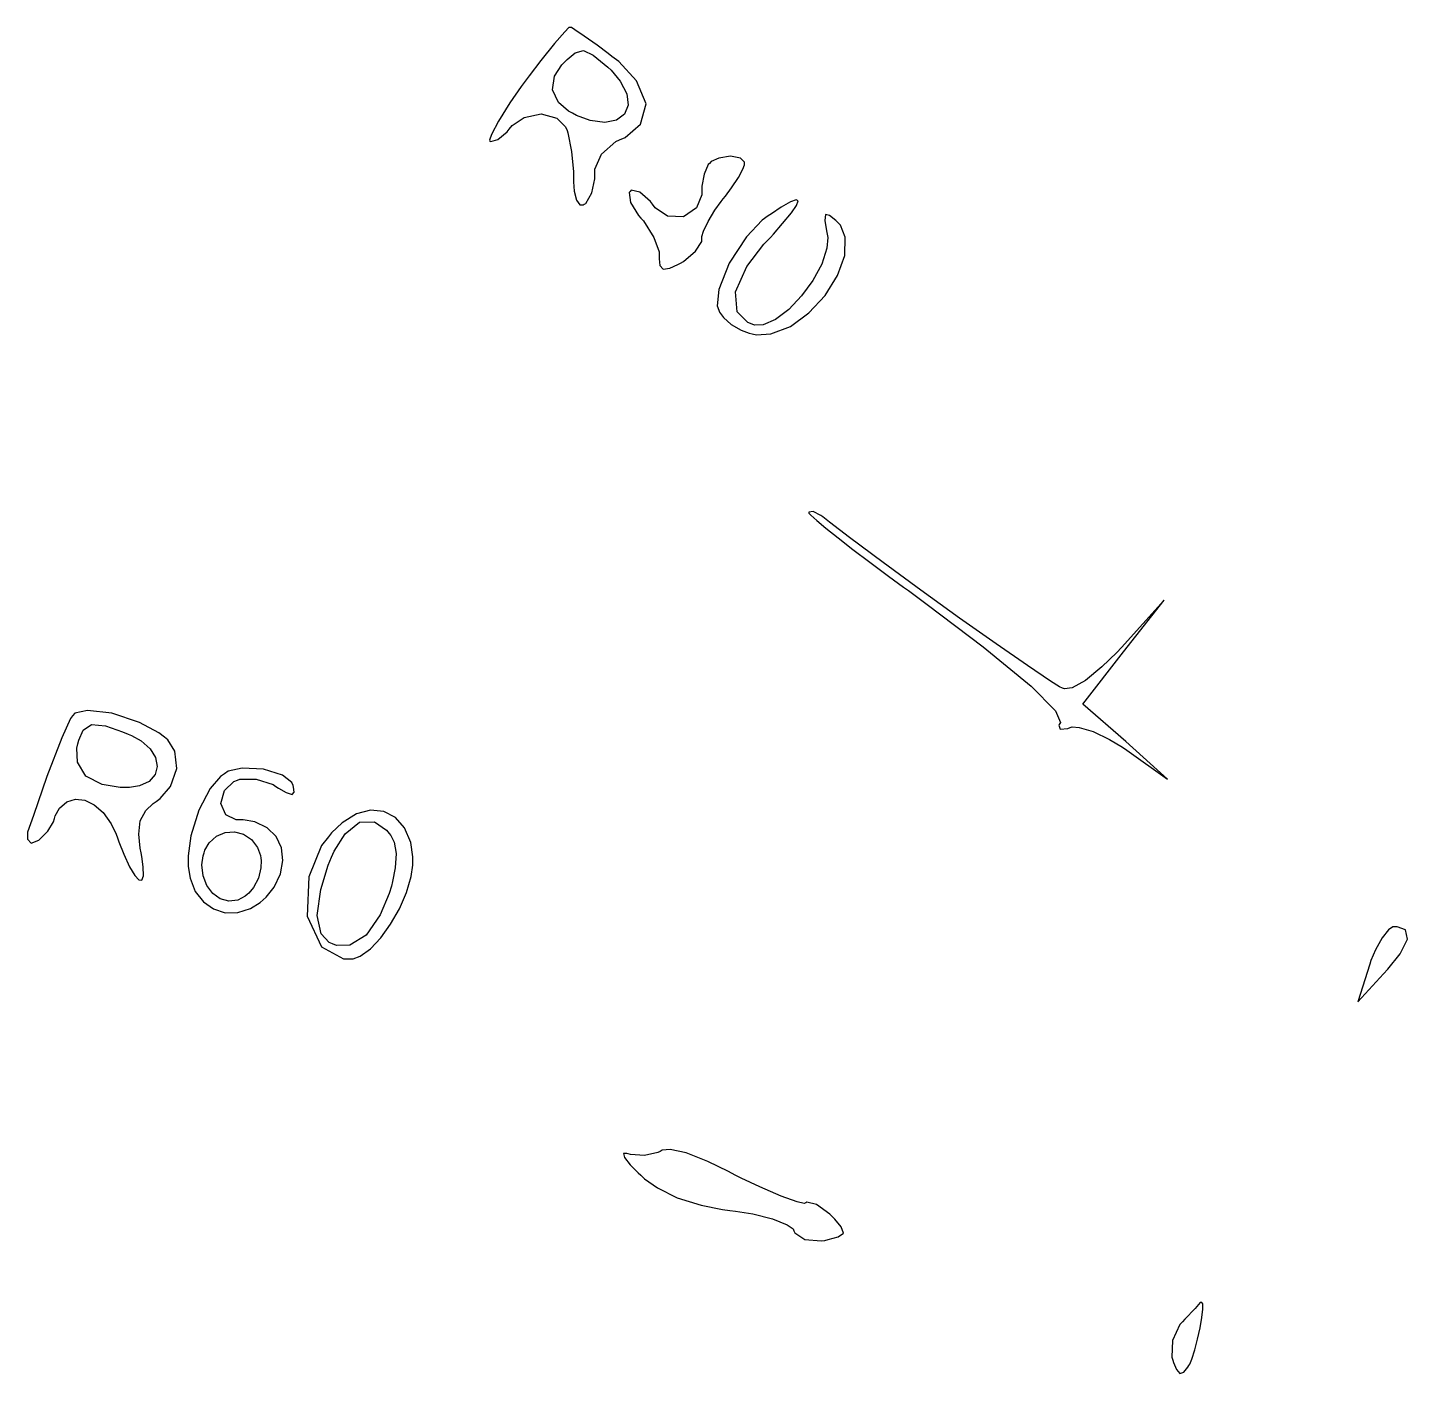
# Model space of a CAD drawing. Extents: x 0 to 8.8, y 0 to 10.9.
# Drawn here: x 0 to 2.865, y 5.892 to 8.685 of the extents above; entities that cross this region are included whole.
import ezdxf

# ---------------------------------------------------------------- set-up
doc = ezdxf.new("R2010")
doc.units = 0
doc.layers.get('0').update_dxf_attribs({"linetype": 'CONTINUOUS'})

msp = doc.modelspace()

# ---------------------------------------------------------------- linework, layer by layer
at = {"color": 0}
for p, q in [((1.12386, 8.68544), (1.11551, 8.67654)), ((1.12668, 8.68544), (1.12386, 8.68544)), ((1.12902, 8.68544), (1.12668, 8.68544)), ((1.13612, 8.68078), (1.12902, 8.68544)), ((1.09413, 8.6524), (1.0657, 8.61703)), ((1.11551, 8.67654), (1.09413, 8.6524)), ((1.15582, 8.66797), (1.13612, 8.68078)), ((1.18256, 8.64887), (1.15582, 8.66797)), ((1.1205, 8.61931), (1.13661, 8.63292)), ((1.13661, 8.63292), (1.15413, 8.63797)), ((1.15413, 8.63797), (1.17459, 8.62842)), ((1.17459, 8.62842), (1.19721, 8.60975)), ((1.20573, 8.63146), (1.18256, 8.64887)), ((1.21332, 8.62543), (1.20573, 8.63146)), ((1.22748, 8.61481), (1.21332, 8.62543)), ((1.0657, 8.61703), (1.04129, 8.58513)), ((1.09424, 8.58458), (1.10916, 8.60796)), ((1.10916, 8.60796), (1.11556, 8.61431)), ((1.11556, 8.61431), (1.1205, 8.61931)), ((1.19721, 8.60975), (1.20443, 8.60319)), ((1.20443, 8.60319), (1.21159, 8.59679)), ((1.21159, 8.59679), (1.23041, 8.57449)), ((1.26449, 8.57525), (1.22748, 8.61481)), ((1.03331, 8.57433), (1.02507, 8.56337)), ((1.04129, 8.58513), (1.03331, 8.57433)), ((1.09001, 8.55604), (1.09424, 8.58458)), ((1.23041, 8.57449), (1.24419, 8.54769)), ((1.2844, 8.52713), (1.26449, 8.57525)), ((1.02507, 8.56337), (1.00152, 8.52957)), ((1.10243, 8.53), (1.09001, 8.55604)), ((1.24419, 8.54769), (1.24685, 8.52419)), ((1.00152, 8.52957), (0.977485, 8.49126)), ((1.12326, 8.51199), (1.10243, 8.53)), ((1.13113, 8.50765), (1.12326, 8.51199)), ((1.24685, 8.52419), (1.23942, 8.50549)), ((1.27268, 8.48486), (1.2844, 8.52713)), ((0.977485, 8.49126), (0.962999, 8.46343)), ((1, 8.47433), (1.00602, 8.48193)), ((1.00602, 8.48193), (1.0312, 8.49903)), ((1.0312, 8.49903), (1.06662, 8.50657)), ((1.06662, 8.50657), (1.09874, 8.4975)), ((1.09874, 8.4975), (1.11708, 8.47944)), ((1.13981, 8.50304), (1.13113, 8.50765)), ((1.16781, 8.49262), (1.13981, 8.50304)), ((1.19878, 8.48822), (1.16781, 8.49262)), ((1.22304, 8.493), (1.19878, 8.48822)), ((1.23942, 8.50549), (1.22304, 8.493)), ((1.24105, 8.45751), (1.27268, 8.48486)), ((0.962999, 8.46343), (0.958876, 8.45156)), ((0.961643, 8.44879), (0.976671, 8.45296)), ((0.976671, 8.45296), (0.996094, 8.46935)), ((0.996094, 8.46935), (1, 8.47433)), ((1.11708, 8.47944), (1.12001, 8.47211)), ((1.12001, 8.47211), (1.12164, 8.46713)), ((1.12164, 8.46713), (1.12918, 8.42796)), ((1.22108, 8.44879), (1.2289, 8.4521)), ((1.2289, 8.4521), (1.24105, 8.45751)), ((0.958876, 8.45156), (0.960015, 8.44987)), ((0.960015, 8.44987), (0.961643, 8.44879)), ((1.12918, 8.42796), (1.13336, 8.38613)), ((1.19162, 8.42242), (1.22108, 8.44879)), ((1.17779, 8.39133), (1.19162, 8.42242)), ((1.41336, 8.40158), (1.40446, 8.38129)), ((1.41558, 8.40321), (1.41336, 8.40158)), ((1.41943, 8.40712), (1.41558, 8.40321)), ((1.43544, 8.4145), (1.41943, 8.40712)), ((1.45969, 8.41824), (1.43544, 8.4145)), ((1.48019, 8.4145), (1.45969, 8.41824)), ((1.48887, 8.40603), (1.48019, 8.4145)), ((1.48535, 8.39144), (1.48887, 8.40028)), ((1.48887, 8.40321), (1.48887, 8.40603)), ((1.48887, 8.40028), (1.48887, 8.40321)), ((1.13336, 8.38613), (1.13336, 8.37213)), ((1.13336, 8.37213), (1.13336, 8.3655)), ((1.17166, 8.34239), (1.17779, 8.37136)), ((1.17779, 8.38097), (1.17779, 8.39133)), ((1.17779, 8.37136), (1.17779, 8.38097)), ((1.40446, 8.38129), (1.40001, 8.35607)), ((1.46169, 8.35292), (1.47581, 8.37408)), ((1.47581, 8.37408), (1.48535, 8.39144)), ((1.13336, 8.3655), (1.13493, 8.34565)), ((1.13493, 8.34565), (1.13943, 8.32715)), ((1.15885, 8.32047), (1.17166, 8.34239)), ((1.25108, 8.34543), (1.2494, 8.34321)), ((1.2494, 8.34321), (1.25217, 8.32269)), ((1.25331, 8.34765), (1.25108, 8.34543)), ((1.2711, 8.34381), (1.25331, 8.34765)), ((1.29335, 8.32437), (1.2711, 8.34381)), ((1.40001, 8.33849), (1.389, 8.31099)), ((1.40001, 8.35607), (1.40001, 8.34765)), ((1.40001, 8.34765), (1.40001, 8.33849)), ((1.44883, 8.33556), (1.46169, 8.35292)), ((1.13943, 8.32715), (1.14643, 8.31776)), ((1.14643, 8.31776), (1.15381, 8.31771)), ((1.15381, 8.31771), (1.15554, 8.31879)), ((1.15554, 8.31879), (1.15885, 8.32047)), ((1.25217, 8.32269), (1.26828, 8.29546)), ((1.2978, 8.31879), (1.29335, 8.32437)), ((1.30333, 8.31114), (1.2978, 8.31879)), ((1.32872, 8.29428), (1.30333, 8.31114)), ((1.389, 8.31099), (1.3622, 8.29238)), ((1.42714, 8.3061), (1.43989, 8.32411)), ((1.43989, 8.32411), (1.44444, 8.32986)), ((1.44444, 8.32986), (1.44883, 8.33556)), ((1.56472, 8.3125), (1.54438, 8.29899)), ((1.5841, 8.32368), (1.56472, 8.3125)), ((1.59581, 8.32796), (1.5841, 8.32368)), ((1.58589, 8.30063), (1.59663, 8.31629)), ((1.59999, 8.32547), (1.59581, 8.32796)), ((1.59663, 8.31629), (1.59999, 8.32547)), ((1.26828, 8.29546), (1.27333, 8.28987)), ((1.27333, 8.28987), (1.27886, 8.28435)), ((1.27886, 8.28435), (1.30051, 8.24989)), ((1.3622, 8.29238), (1.32872, 8.29428)), ((1.40349, 8.26275), (1.41303, 8.28299)), ((1.41303, 8.28299), (1.42714, 8.3061)), ((1.52522, 8.28543), (1.493, 8.25131)), ((1.53776, 8.29432), (1.52522, 8.28543)), ((1.54438, 8.29899), (1.53776, 8.29432)), ((1.56771, 8.27843), (1.58589, 8.30063)), ((1.6569, 8.29715), (1.6556, 8.28478)), ((1.6556, 8.28478), (1.65869, 8.26361)), ((1.66531, 8.29531), (1.6569, 8.29715)), ((1.67817, 8.28472), (1.66531, 8.29531)), ((1.68224, 8.28097), (1.67817, 8.28472)), ((1.68793, 8.27507), (1.68224, 8.28097)), ((1.40001, 8.25146), (1.40349, 8.26275)), ((1.40001, 8.24767), (1.40001, 8.25146)), ((1.493, 8.25131), (1.4566, 8.19656)), ((1.54221, 8.24989), (1.54867, 8.25694)), ((1.54867, 8.25694), (1.56771, 8.27843)), ((1.65869, 8.26361), (1.66, 8.25657)), ((1.66, 8.25657), (1.66129, 8.24951)), ((1.69781, 8.25022), (1.68793, 8.27507)), ((1.30051, 8.24989), (1.31109, 8.21994)), ((1.38694, 8.22131), (1.40001, 8.2411)), ((1.40001, 8.2411), (1.40001, 8.24767)), ((1.49317, 8.18929), (1.52865, 8.236)), ((1.52865, 8.236), (1.54221, 8.24989)), ((1.65929, 8.22721), (1.64882, 8.19428)), ((1.66129, 8.24951), (1.65929, 8.22721)), ((1.69661, 8.21208), (1.69781, 8.25022)), ((1.31109, 8.21994), (1.31109, 8.2099)), ((1.31109, 8.2099), (1.31109, 8.2054)), ((1.31109, 8.2054), (1.31299, 8.19189)), ((1.35026, 8.19358), (1.35558, 8.19656)), ((1.35558, 8.19656), (1.36165, 8.19993)), ((1.36165, 8.19993), (1.38694, 8.22131)), ((1.4566, 8.19656), (1.43522, 8.14188)), ((1.64882, 8.19428), (1.63069, 8.16043)), ((1.68164, 8.17057), (1.69661, 8.21208)), ((1.31299, 8.19189), (1.31999, 8.18408)), ((1.31999, 8.18408), (1.3336, 8.18587)), ((1.3336, 8.18587), (1.35026, 8.19358)), ((1.47, 8.13656), (1.49317, 8.18929)), ((1.65582, 8.12961), (1.68164, 8.17057)), ((1.43522, 8.14188), (1.43181, 8.10812)), ((1.47347, 8.09554), (1.47, 8.13656)), ((1.63069, 8.16043), (1.60721, 8.12825)), ((1.43181, 8.10812), (1.43554, 8.09879)), ((1.60721, 8.12825), (1.58057, 8.10042)), ((1.62218, 8.09315), (1.65582, 8.12961)), ((1.43554, 8.09879), (1.4369, 8.09472)), ((1.4369, 8.09472), (1.44472, 8.08365)), ((1.44472, 8.08365), (1.46078, 8.06933)), ((1.49556, 8.07319), (1.47347, 8.09554)), ((1.55311, 8.07969), (1.52696, 8.06862)), ((1.58057, 8.10042), (1.55311, 8.07969)), ((1.58376, 8.06511), (1.62218, 8.09315)), ((1.46078, 8.06933), (1.48144, 8.05751)), ((1.48144, 8.05751), (1.49854, 8.05117)), ((1.50444, 8.06988), (1.49556, 8.07319)), ((1.49854, 8.05117), (1.50444, 8.04986)), ((1.50933, 8.06788), (1.50444, 8.06988)), ((1.52696, 8.06862), (1.50933, 8.06788)), ((1.54351, 8.04937), (1.58376, 8.06511)), ((1.50444, 8.04986), (1.51357, 8.04747)), ((1.51357, 8.04747), (1.54351, 8.04937)), ((1.63081, 7.68099), (1.62224, 7.67936)), ((1.62224, 7.67936), (1.62224, 7.67876)), ((1.62224, 7.67876), (1.62224, 7.6774)), ((1.64719, 7.67269), (1.63081, 7.68099)), ((1.62224, 7.6774), (1.62642, 7.67329)), ((1.62642, 7.67329), (1.63857, 7.66222)), ((1.63857, 7.66222), (1.65771, 7.64621)), ((1.6511, 7.66986), (1.64719, 7.67269)), ((1.66471, 7.65896), (1.6511, 7.66986)), ((1.70638, 7.62701), (1.66471, 7.65896)), ((1.65771, 7.64621), (1.68306, 7.62603)), ((1.68306, 7.62603), (1.71365, 7.60226)), ((1.77636, 7.57465), (1.70638, 7.62701)), ((1.71365, 7.60226), (1.74875, 7.57568)), ((1.74875, 7.57568), (1.78743, 7.54688)), ((1.85465, 7.51736), (1.77636, 7.57465)), ((1.78743, 7.54688), (1.81847, 7.52408)), ((1.81847, 7.52408), (1.82889, 7.51654)), ((1.82889, 7.51654), (1.86789, 7.48774)), ((1.93494, 7.45964), (1.85465, 7.51736)), ((1.86789, 7.48774), (1.98406, 7.39974)), ((2.36003, 7.49653), (2.27111, 7.39876)), ((2.27556, 7.38986), (2.36003, 7.49653)), ((2.0109, 7.40593), (1.93494, 7.45964)), ((1.98406, 7.39974), (2.08388, 7.31853)), ((2.07607, 7.36083), (2.0109, 7.40593)), ((2.27111, 7.39876), (2.26133, 7.38829)), ((2.19114, 7.28097), (2.27556, 7.38986)), ((2.26133, 7.38829), (2.23074, 7.35807)), ((2.12418, 7.32883), (2.07607, 7.36083)), ((2.23074, 7.35807), (2.19661, 7.32992)), ((2.08388, 7.31853), (2.1345, 7.26688)), ((2.14225, 7.31689), (2.12418, 7.32883)), ((2.14887, 7.31435), (2.14225, 7.31689)), ((2.15315, 7.31267), (2.14887, 7.31435)), ((2.16922, 7.31506), (2.15315, 7.31267)), ((2.19661, 7.32992), (2.16922, 7.31506)), ((2.28, 7.20324), (2.19114, 7.28097)), ((0.088867, 7.25103), (0.071235, 7.21104)), ((0.093316, 7.25657), (0.088867, 7.25103)), ((0.097765, 7.26199), (0.093316, 7.25657)), ((0.124078, 7.26747), (0.097765, 7.26199)), ((0.174696, 7.26187), (0.124078, 7.26747)), ((0.232368, 7.24251), (0.174696, 7.26187)), ((2.1345, 7.26688), (2.14481, 7.24289)), ((0.106391, 7.20606), (0.115451, 7.22694)), ((0.115451, 7.22694), (0.132487, 7.23882)), ((0.132487, 7.23882), (0.161621, 7.23568)), ((0.161621, 7.23568), (0.197211, 7.22342)), ((0.197211, 7.22342), (0.208876, 7.21875)), ((0.272624, 7.22131), (0.232368, 7.24251)), ((0.284451, 7.21213), (0.272624, 7.22131)), ((2.14219, 7.23876), (2.14122, 7.23714)), ((2.14122, 7.23714), (2.14415, 7.22879)), ((2.14481, 7.24289), (2.14219, 7.23876)), ((2.14415, 7.22879), (2.16, 7.23047)), ((2.16, 7.23047), (2.16444, 7.2321)), ((2.16444, 7.2321), (2.16868, 7.23372)), ((2.16868, 7.23372), (2.18375, 7.23232)), ((2.18375, 7.23232), (2.21251, 7.22379)), ((2.21251, 7.22379), (2.24664, 7.20774)), ((0.071235, 7.21104), (0.039985, 7.13075)), ((0.102322, 7.18961), (0.104438, 7.19879)), ((0.104438, 7.19879), (0.106391, 7.20606)), ((0.208876, 7.21875), (0.215875, 7.21615)), ((0.215875, 7.21615), (0.235732, 7.20508)), ((0.235732, 7.20508), (0.254719, 7.18832)), ((0.291233, 7.20688), (0.284451, 7.21213)), ((0.305718, 7.18317), (0.291233, 7.20688)), ((2.24664, 7.20774), (2.27371, 7.19151)), ((2.27371, 7.19151), (2.28222, 7.18544)), ((2.36664, 7.12543), (2.28, 7.20324)), ((0.103787, 7.16021), (0.102322, 7.18961)), ((0.254719, 7.18832), (0.265842, 7.16997)), ((0.265842, 7.16997), (0.269151, 7.15158)), ((0.309679, 7.14714), (0.305718, 7.18317)), ((2.28222, 7.18544), (2.36664, 7.12543)), ((0.121094, 7.13157), (0.103787, 7.16021)), ((0.264594, 7.1346), (0.252279, 7.12067)), ((0.269151, 7.15158), (0.264594, 7.1346)), ((0.296604, 7.11025), (0.309679, 7.14714)), ((0.408908, 7.13656), (0.400282, 7.13069)), ((0.416612, 7.14154), (0.408908, 7.13656)), ((0.445475, 7.14774), (0.416612, 7.14154)), ((0.489963, 7.146), (0.445475, 7.14774)), ((0.52946, 7.13346), (0.489963, 7.146)), ((0.039985, 7.13075), (0.012044, 7.05003)), ((0.155057, 7.11376), (0.121094, 7.13157)), ((0.192057, 7.10764), (0.155057, 7.11376)), ((0.204428, 7.10764), (0.192057, 7.10764)), ((0.211372, 7.10764), (0.204428, 7.10764)), ((0.232206, 7.11117), (0.211372, 7.10764)), ((0.252279, 7.12067), (0.232206, 7.11117)), ((0.275336, 7.08485), (0.296604, 7.11025)), ((0.379232, 7.1059), (0.355251, 7.06104)), ((0.400282, 7.13069), (0.379232, 7.1059)), ((0.408746, 7.10194), (0.427951, 7.12011)), ((0.427951, 7.12011), (0.435547, 7.12321)), ((0.435547, 7.12321), (0.440539, 7.12489)), ((0.440539, 7.12489), (0.474718, 7.12489)), ((0.474718, 7.12489), (0.509983, 7.11376)), ((0.509983, 7.11376), (0.515571, 7.10986)), ((0.515571, 7.10986), (0.520779, 7.10661)), ((0.520779, 7.10661), (0.537001, 7.09744)), ((0.548936, 7.11854), (0.52946, 7.13346)), ((0.551107, 7.11208), (0.548936, 7.11854)), ((0.551975, 7.10878), (0.551107, 7.11208)), ((0.553331, 7.09836), (0.551975, 7.10878)), ((0.066352, 7.06489), (0.081326, 7.07824)), ((0.081326, 7.07824), (0.099175, 7.08371)), ((0.099175, 7.08371), (0.118598, 7.0816)), ((0.118598, 7.0816), (0.138346, 7.07215)), ((0.260851, 7.07482), (0.266656, 7.07878)), ((0.266656, 7.07878), (0.275336, 7.08485)), ((0.401096, 7.07465), (0.408746, 7.10194)), ((0.537001, 7.09744), (0.549154, 7.09353)), ((0.549154, 7.09353), (0.553331, 7.09836)), ((0.012044, 7.05003), (0, 7.01492)), ((0.055556, 7.04324), (0.057346, 7.04893)), ((0.057346, 7.04893), (0.066352, 7.06489)), ((0.138346, 7.07215), (0.157118, 7.05572)), ((0.157118, 7.05572), (0.173611, 7.03267)), ((0.233615, 7.03879), (0.245226, 7.06028)), ((0.245226, 7.06028), (0.260851, 7.07482)), ((0.355251, 7.06104), (0.339193, 7.00782)), ((0.411783, 7.05106), (0.401096, 7.07465)), ((0.432943, 7.04101), (0.411783, 7.05106)), ((0.682781, 7.05311), (0.652994, 7.03483)), ((0.712185, 7.06076), (0.682781, 7.05311)), ((0.739692, 7.05826), (0.712185, 7.06076)), ((0.763781, 7.0459), (0.739692, 7.05826)), ((0.042155, 7.01699), (0.053494, 7.03629)), ((0.053494, 7.03629), (0.055556, 7.04324)), ((0.173611, 7.03267), (0.184136, 7.01079)), ((0.230686, 7.01069), (0.233615, 7.03879)), ((0.439996, 7.04101), (0.432943, 7.04101)), ((0.447917, 7.04101), (0.439996, 7.04101)), ((0.471843, 7.03662), (0.447917, 7.04101)), ((0.497287, 7.02436), (0.471843, 7.03662)), ((0.515787, 7.00586), (0.497287, 7.02436)), ((0.652994, 7.03483), (0.630697, 7.01346)), ((0.659233, 7.0115), (0.689399, 7.03603)), ((0.689399, 7.03603), (0.720432, 7.03635)), ((0.720432, 7.03635), (0.745008, 7.01947)), ((0.745008, 7.01947), (0.751085, 7.0121)), ((0.782878, 7.02419), (0.763781, 7.0459)), ((0.795464, 6.99354), (0.782878, 7.02419)), ((0, 7.01492), (0, 7.00319)), ((0, 7.00319), (0, 7.00043)), ((0, 7.00043), (0.007107, 6.99197)), ((0.007107, 6.99197), (0.0236, 6.99826)), ((0.0236, 6.99826), (0.042155, 7.01699)), ((0.184136, 7.01079), (0.186686, 7.00319)), ((0.186686, 7.00319), (0.189671, 6.99474)), ((0.189671, 6.99474), (0.199707, 6.96946)), ((0.233778, 6.98167), (0.230686, 7.01069)), ((0.339193, 7.00782), (0.333333, 6.96604)), ((0.368326, 6.9776), (0.377061, 6.99289)), ((0.377061, 6.99289), (0.392199, 7.00694)), ((0.392199, 7.00694), (0.410319, 7.01454)), ((0.410319, 7.01454), (0.429688, 7.01574)), ((0.429688, 7.01574), (0.448514, 7.01085)), ((0.448514, 7.01085), (0.465061, 6.99994)), ((0.465061, 6.99994), (0.477593, 6.98329)), ((0.52691, 6.98269), (0.515787, 7.00586)), ((0.624457, 7.00543), (0.610568, 6.98774)), ((0.630697, 7.01346), (0.624457, 7.00543)), ((0.636719, 6.97592), (0.659233, 7.0115)), ((0.751085, 7.0121), (0.75434, 7.0084)), ((0.75434, 7.0084), (0.761122, 6.99447)), ((0.761122, 6.99447), (0.764974, 6.97103)), ((0.800022, 6.96414), (0.795464, 6.99354)), ((0.199707, 6.96946), (0.211806, 6.94336)), ((0.235568, 6.97211), (0.233778, 6.98167)), ((0.236925, 6.96496), (0.235568, 6.97211)), ((0.240018, 6.94319), (0.236925, 6.96496)), ((0.333333, 6.96604), (0.333333, 6.9521)), ((0.362087, 6.94754), (0.364692, 6.96625)), ((0.364692, 6.96625), (0.366644, 6.97211)), ((0.366644, 6.97211), (0.368326, 6.9776)), ((0.477593, 6.98329), (0.483669, 6.96669)), ((0.483669, 6.96669), (0.484429, 6.96099)), ((0.530219, 6.95638), (0.52691, 6.98269)), ((0.610568, 6.98774), (0.583876, 6.92275)), ((0.624403, 6.94689), (0.631131, 6.96322)), ((0.631131, 6.96322), (0.636719, 6.97592)), ((0.764974, 6.97103), (0.762967, 6.94086)), ((0.800022, 6.95432), (0.800022, 6.96414)), ((0.211806, 6.94336), (0.222439, 6.9254)), ((0.240397, 6.92449), (0.240018, 6.94319)), ((0.333333, 6.9521), (0.333333, 6.94396)), ((0.333333, 6.94396), (0.33724, 6.91954)), ((0.364258, 6.92453), (0.362087, 6.94754)), ((0.484592, 6.94108), (0.479113, 6.91986)), ((0.484429, 6.96099), (0.485297, 6.95622)), ((0.485297, 6.95622), (0.484592, 6.94108)), ((0.525282, 6.92854), (0.530219, 6.95638)), ((0.608615, 6.89606), (0.624403, 6.94689)), ((0.762967, 6.94086), (0.757758, 6.91254)), ((0.796442, 6.92333), (0.800022, 6.94661)), ((0.800022, 6.94661), (0.800022, 6.95432)), ((0.222439, 6.9254), (0.231065, 6.91601)), ((0.231065, 6.91601), (0.23725, 6.91558)), ((0.23725, 6.91558), (0.240397, 6.92449)), ((0.33724, 6.91954), (0.348253, 6.89214)), ((0.372125, 6.90429), (0.364258, 6.92453)), ((0.479113, 6.91986), (0.469075, 6.90039)), ((0.511664, 6.90067), (0.525282, 6.92854)), ((0.583876, 6.92275), (0.58024, 6.84044)), ((0.757758, 6.91254), (0.755533, 6.90321)), ((0.786729, 6.88997), (0.796442, 6.92333)), ((0.348253, 6.89214), (0.364963, 6.87071)), ((0.38444, 6.88797), (0.372125, 6.90429)), ((0.400065, 6.87674), (0.38444, 6.88797)), ((0.417914, 6.87181), (0.400065, 6.87674)), ((0.451497, 6.88194), (0.436794, 6.87429)), ((0.455567, 6.88542), (0.451497, 6.88194)), ((0.459472, 6.88851), (0.455567, 6.88542)), ((0.469075, 6.90039), (0.459472, 6.88851)), ((0.488878, 6.87435), (0.495226, 6.88015)), ((0.495226, 6.88015), (0.511664, 6.90067)), ((0.601346, 6.84239), (0.608615, 6.89606)), ((0.751031, 6.88786), (0.732042, 6.84326)), ((0.755533, 6.90321), (0.751031, 6.88786)), ((0.772081, 6.85622), (0.786729, 6.88997)), ((0.364963, 6.87071), (0.386068, 6.85574)), ((0.386068, 6.85574), (0.410319, 6.84799)), ((0.410319, 6.84799), (0.436415, 6.8481)), ((0.436794, 6.87429), (0.417914, 6.87181)), ((0.436415, 6.8481), (0.462999, 6.85667)), ((0.462999, 6.85667), (0.483074, 6.86919)), ((0.483074, 6.86919), (0.488878, 6.87435)), ((0.753851, 6.82411), (0.772081, 6.85622)), ((0.58024, 6.84044), (0.610351, 6.77735)), ((0.609538, 6.80419), (0.601346, 6.84239)), ((0.732042, 6.84326), (0.702746, 6.8016)), ((0.733344, 6.79563), (0.753851, 6.82411)), ((2.83479, 6.81879), (2.82601, 6.81261)), ((2.83778, 6.81879), (2.83479, 6.81879)), ((2.84358, 6.81879), (2.83778, 6.81879)), ((2.86117, 6.81228), (2.84358, 6.81879)), ((0.626411, 6.78575), (0.609538, 6.80419)), ((0.702746, 6.8016), (0.669271, 6.78076)), ((0.71186, 6.77279), (0.733344, 6.79563)), ((2.81222, 6.79574), (2.79839, 6.771)), ((2.82601, 6.81261), (2.81222, 6.79574)), ((2.84961, 6.76253), (2.86496, 6.79324)), ((2.86496, 6.79324), (2.86117, 6.81228)), ((0.610351, 6.77735), (0.655925, 6.75211)), ((0.633356, 6.78321), (0.626411, 6.78575)), ((0.641222, 6.78), (0.633356, 6.78321)), ((0.669271, 6.78076), (0.641222, 6.78)), ((0.690647, 6.75765), (0.71186, 6.77279)), ((2.79839, 6.771), (2.78907, 6.74864)), ((2.82465, 6.73079), (2.84961, 6.76253)), ((0.655925, 6.75211), (0.671115, 6.75211)), ((0.671115, 6.75211), (0.675999, 6.75211)), ((0.675999, 6.75211), (0.690647, 6.75765)), ((2.78668, 6.741), (2.76221, 6.66319)), ((2.78907, 6.74864), (2.78668, 6.741)), ((2.76221, 6.66319), (2.81554, 6.72097)), ((2.81554, 6.72097), (2.82465, 6.73079)), ((1.24457, 6.34836), (1.23736, 6.34793)), ((1.23736, 6.34793), (1.23915, 6.33963)), ((1.23915, 6.33963), (1.25136, 6.32422)), ((1.24669, 6.34765), (1.24457, 6.34836)), ((1.25168, 6.34603), (1.24669, 6.34765)), ((1.28082, 6.34407), (1.25168, 6.34603)), ((1.30887, 6.34988), (1.28082, 6.34407)), ((1.31331, 6.35211), (1.30887, 6.34988)), ((1.31744, 6.35487), (1.31331, 6.35211)), ((1.33447, 6.35639), (1.31744, 6.35487)), ((1.36773, 6.34933), (1.33447, 6.35639)), ((1.41271, 6.33149), (1.36773, 6.34933)), ((1.25136, 6.32422), (1.26758, 6.30821)), ((1.26758, 6.30821), (1.27333, 6.30322)), ((1.27333, 6.30322), (1.2812, 6.29579)), ((1.45508, 6.31071), (1.41271, 6.33149)), ((1.46892, 6.30322), (1.45508, 6.31071)), ((1.48161, 6.29688), (1.46892, 6.30322)), ((1.2812, 6.29579), (1.30773, 6.27647)), ((1.30773, 6.27647), (1.34885, 6.25575)), ((1.52024, 6.2786), (1.48161, 6.29688)), ((1.56467, 6.25939), (1.52024, 6.2786)), ((1.34885, 6.25575), (1.39833, 6.24046)), ((1.59793, 6.24761), (1.56467, 6.25939)), ((1.61274, 6.24436), (1.59793, 6.24761)), ((1.61778, 6.24713), (1.61556, 6.24544)), ((1.63829, 6.24186), (1.61778, 6.24713)), ((1.39833, 6.24046), (1.44282, 6.23182)), ((1.44282, 6.23182), (1.45779, 6.22987)), ((1.45779, 6.22987), (1.46983, 6.22868)), ((1.46983, 6.22868), (1.50581, 6.22265)), ((1.50581, 6.22265), (1.54693, 6.21213)), ((1.61556, 6.24544), (1.61274, 6.24436)), ((1.66553, 6.22211), (1.63829, 6.24186)), ((1.67111, 6.21653), (1.66553, 6.22211)), ((1.54693, 6.21213), (1.57682, 6.19993)), ((1.57682, 6.19993), (1.58942, 6.19157)), ((1.58942, 6.19157), (1.5911, 6.18767)), ((1.67589, 6.21143), (1.67111, 6.21653)), ((1.68956, 6.19547), (1.67589, 6.21143)), ((1.69412, 6.18294), (1.68956, 6.19547)), ((1.5911, 6.18767), (1.59272, 6.18321)), ((1.59272, 6.18321), (1.61415, 6.16932)), ((1.61415, 6.16932), (1.64774, 6.16656)), ((1.64774, 6.16656), (1.65554, 6.16764)), ((1.65554, 6.16764), (1.66249, 6.16928)), ((1.66249, 6.16928), (1.68326, 6.17503)), ((1.68326, 6.17503), (1.69412, 6.18294)), ((2.42443, 6.02632), (2.40278, 6.00379)), ((2.4344, 6.03879), (2.42443, 6.02632)), ((2.43778, 6.03879), (2.4344, 6.03879)), ((2.43793, 6.0389), (2.43778, 6.03879)), ((2.44043, 6.03618), (2.43793, 6.0389)), ((2.43832, 6.00732), (2.44043, 6.0249)), ((2.44043, 6.0249), (2.44043, 6.03618)), ((2.39274, 5.99322), (2.3769, 5.95964)), ((2.39779, 5.99875), (2.39274, 5.99322)), ((2.40278, 6.00379), (2.39779, 5.99875)), ((2.4344, 5.98579), (2.43832, 6.00732)), ((2.3769, 5.95964), (2.37554, 5.92492)), ((2.42339, 5.94038), (2.42931, 5.96268)), ((2.42931, 5.96268), (2.4344, 5.98579)), ((2.41715, 5.92128), (2.42339, 5.94038)), ((2.37554, 5.92492), (2.37776, 5.91878)), ((2.37776, 5.91878), (2.37939, 5.9139)), ((2.37939, 5.9139), (2.38547, 5.89958)), ((2.40088, 5.89442), (2.4089, 5.90419)), ((2.4089, 5.90419), (2.41114, 5.90767)), ((2.41114, 5.90767), (2.41297, 5.91086)), ((2.41297, 5.91086), (2.41715, 5.92128)), ((2.38547, 5.89958), (2.39274, 5.89154)), ((2.39274, 5.89154), (2.40088, 5.89442))]:
    msp.add_line(p, q, dxfattribs=at)

doc.saveas('drawing.dxf')
